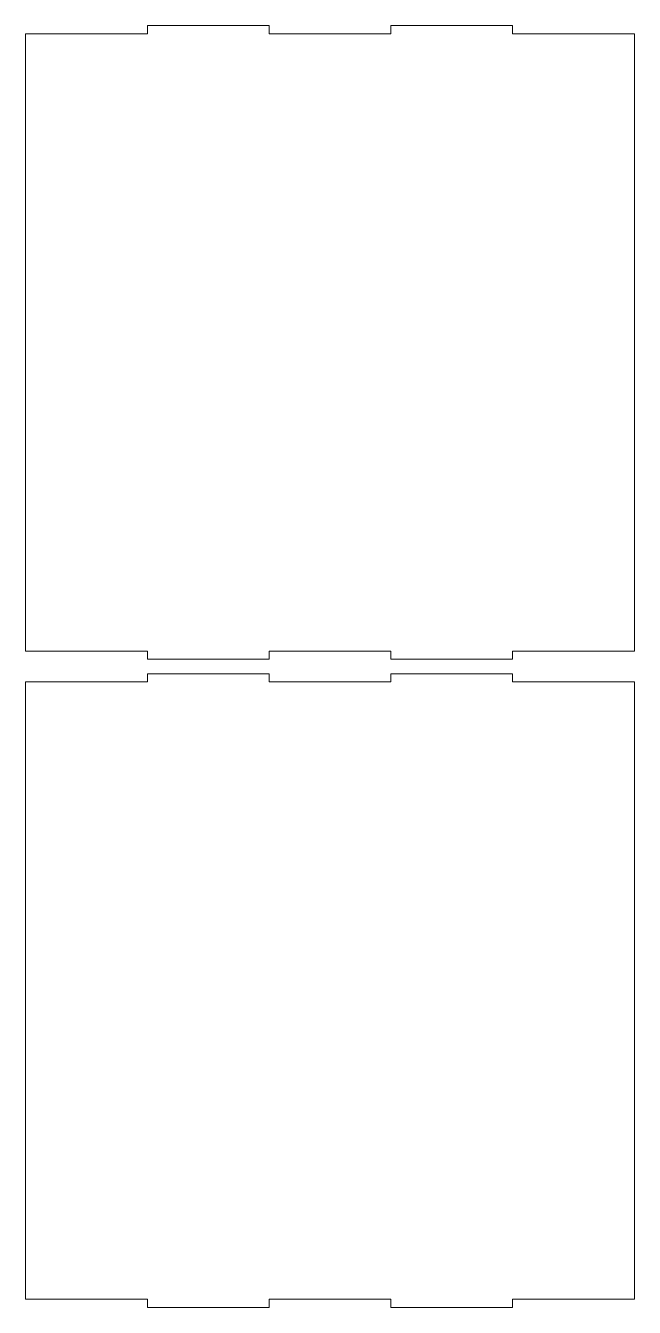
# Model space of a CAD drawing. Header units: millimetres. Extents: x -788 to 788, y -1290 to 1290.
# Drawn here: x 417 to 713, y 663 to 1286 of the extents above; entities that cross this region are included whole.
import ezdxf

# ---------------------------------------------------------------- set-up
doc = ezdxf.new("R2010")
doc.units = ezdxf.units.MM
doc.header["$MEASUREMENT"] = 0
doc.layers.add('Camada 1', color=7, linetype='Continuous')

msp = doc.modelspace()

# ---------------------------------------------------------------- linework, layer by layer
at = {"layer": 'Camada 1', "color": 250, "lineweight": 20}
for points in [[(712.5537, 982.0934), (712.5537, 982.0934), (712.5537, 1282.0934), (712.5537, 1282.0934), (712.5537, 1282.0934), (712.5537, 1282.0934), (653.3537, 1282.0934), (653.3537, 1282.0934), (653.3537, 1282.0934), (653.3537, 1282.0934), (653.3537, 1286.0934), (653.3537, 1286.0934), (653.3537, 1286.0934), (653.3537, 1286.0934), (594.1537, 1286.0934), (594.1537, 1286.0934), (594.1537, 1286.0934), (594.1537, 1286.0934), (594.1537, 1282.0934), (594.1537, 1282.0934), (594.1537, 1282.0934), (594.1537, 1282.0934), (534.9537, 1282.0934), (534.9537, 1282.0934), (534.9537, 1282.0934), (534.9537, 1282.0934), (534.9537, 1286.0934), (534.9537, 1286.0934), (534.9537, 1286.0934), (534.9537, 1286.0934), (475.7537, 1286.0934), (475.7537, 1286.0934), (475.7537, 1286.0934), (475.7537, 1286.0934), (475.7537, 1282.0934), (475.7537, 1282.0934), (475.7537, 1282.0934), (475.7537, 1282.0934), (416.5537, 1282.0934), (416.5537, 1282.0934), (416.5537, 1282.0934), (416.5537, 1282.0934), (416.5537, 982.0934), (416.5537, 982.0934), (416.5537, 982.0934), (416.5537, 982.0934), (475.7537, 982.0934), (475.7537, 982.0934), (475.7537, 982.0934), (475.7537, 982.0934), (475.7537, 978.0934), (475.7537, 978.0934), (475.7537, 978.0934), (475.7537, 978.0934), (534.9537, 978.0934), (534.9537, 978.0934), (534.9537, 978.0934), (534.9537, 978.0934), (534.9537, 982.0934), (534.9537, 982.0934), (534.9537, 982.0934), (534.9537, 982.0934), (594.1537, 982.0934), (594.1537, 982.0934), (594.1537, 982.0934), (594.1537, 982.0934), (594.1537, 978.0934), (594.1537, 978.0934), (594.1537, 978.0934), (594.1537, 978.0934), (653.3537, 978.0934), (653.3537, 978.0934), (653.3537, 978.0934), (653.3537, 978.0934), (653.3537, 982.0934), (653.3537, 982.0934), (653.3537, 982.0934), (653.3537, 982.0934), (712.5537, 982.0934), (712.5537, 982.0934)], [(712.5537, 667.0934), (712.5537, 667.0934), (712.5537, 967.0934), (712.5537, 967.0934), (712.5537, 967.0934), (712.5537, 967.0934), (653.3537, 967.0934), (653.3537, 967.0934), (653.3537, 967.0934), (653.3537, 967.0934), (653.3537, 971.0934), (653.3537, 971.0934), (653.3537, 971.0934), (653.3537, 971.0934), (594.1537, 971.0934), (594.1537, 971.0934), (594.1537, 971.0934), (594.1537, 971.0934), (594.1537, 967.0934), (594.1537, 967.0934), (594.1537, 967.0934), (594.1537, 967.0934), (534.9537, 967.0934), (534.9537, 967.0934), (534.9537, 967.0934), (534.9537, 967.0934), (534.9537, 971.0934), (534.9537, 971.0934), (534.9537, 971.0934), (534.9537, 971.0934), (475.7537, 971.0934), (475.7537, 971.0934), (475.7537, 971.0934), (475.7537, 971.0934), (475.7537, 967.0934), (475.7537, 967.0934), (475.7537, 967.0934), (475.7537, 967.0934), (416.5537, 967.0934), (416.5537, 967.0934), (416.5537, 967.0934), (416.5537, 967.0934), (416.5537, 667.0934), (416.5537, 667.0934), (416.5537, 667.0934), (416.5537, 667.0934), (475.7537, 667.0934), (475.7537, 667.0934), (475.7537, 667.0934), (475.7537, 667.0934), (475.7537, 663.0934), (475.7537, 663.0934), (475.7537, 663.0934), (475.7537, 663.0934), (534.9537, 663.0934), (534.9537, 663.0934), (534.9537, 663.0934), (534.9537, 663.0934), (534.9537, 667.0934), (534.9537, 667.0934), (534.9537, 667.0934), (534.9537, 667.0934), (594.1537, 667.0934), (594.1537, 667.0934), (594.1537, 667.0934), (594.1537, 667.0934), (594.1537, 663.0934), (594.1537, 663.0934), (594.1537, 663.0934), (594.1537, 663.0934), (653.3537, 663.0934), (653.3537, 663.0934), (653.3537, 663.0934), (653.3537, 663.0934), (653.3537, 667.0934), (653.3537, 667.0934), (653.3537, 667.0934), (653.3537, 667.0934), (712.5537, 667.0934), (712.5537, 667.0934)]]:
    msp.add_open_spline(points, degree=3, knots=[0, 0, 0, 0, 0.04761905, 0.04761905, 0.04761905, 0.04761905, 0.0952381, 0.0952381, 0.0952381, 0.0952381, 0.14285714, 0.14285714, 0.14285714, 0.14285714, 0.19047619, 0.19047619, 0.19047619, 0.19047619, 0.23809524, 0.23809524, 0.23809524, 0.23809524, 0.28571429, 0.28571429, 0.28571429, 0.28571429, 0.33333333, 0.33333333, 0.33333333, 0.33333333, 0.38095238, 0.38095238, 0.38095238, 0.38095238, 0.42857143, 0.42857143, 0.42857143, 0.42857143, 0.47619048, 0.47619048, 0.47619048, 0.47619048, 0.52380952, 0.52380952, 0.52380952, 0.52380952, 0.57142857, 0.57142857, 0.57142857, 0.57142857, 0.61904762, 0.61904762, 0.61904762, 0.61904762, 0.66666667, 0.66666667, 0.66666667, 0.66666667, 0.71428571, 0.71428571, 0.71428571, 0.71428571, 0.76190476, 0.76190476, 0.76190476, 0.76190476, 0.80952381, 0.80952381, 0.80952381, 0.80952381, 0.85714286, 0.85714286, 0.85714286, 0.85714286, 0.9047619, 0.9047619, 0.9047619, 0.9047619, 1, 1, 1, 1], dxfattribs=at)

doc.saveas('drawing.dxf')
